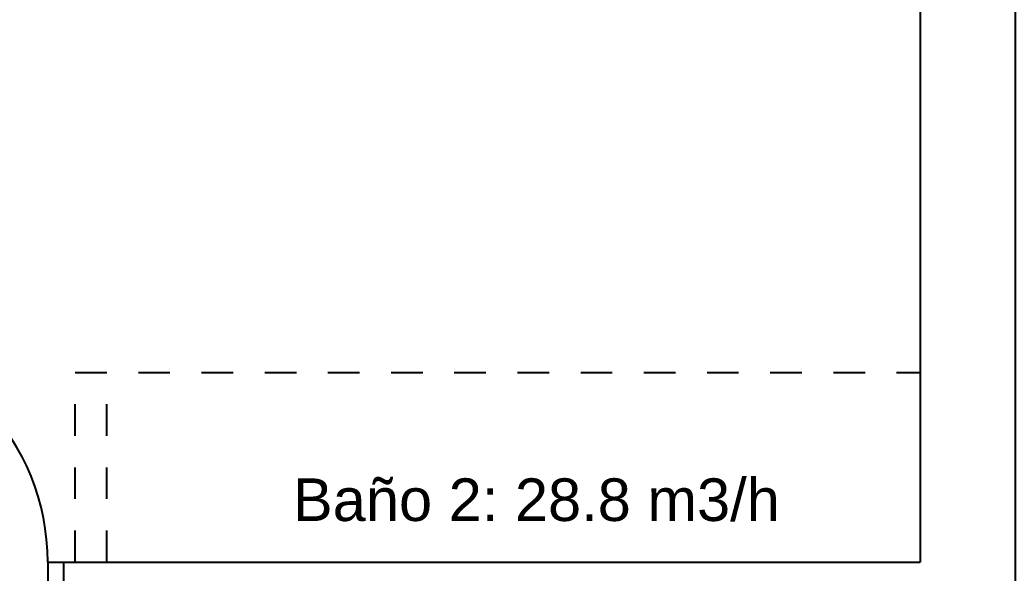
# Model space of a CAD drawing. Header units: millimetres. Extents: x 441156 to 441876, y 4514765 to 4515211.
# Drawn here: x 441347.632 to 441350.782, y 4515148.913 to 4515150.665 of the extents above; entities that cross this region are included whole.
import ezdxf
from ezdxf.enums import TextEntityAlignment as Align

# ---------------------------------------------------------------- set-up
doc = ezdxf.new("R2010")
doc.units = ezdxf.units.MM
doc.linetypes.add('RAYITAS', pattern=[0.375, 0.25, -0.125])
for name, color, linetype in [('01_mono PRIMERA', 2, 'Continuous'), ('01_proyección', 4, 'RAYITAS'), ('01_textos', 7, 'Continuous')]:
    doc.layers.add(name, color=color, linetype=linetype)
doc.styles.add('NIEVES2', font='sanss___.ttf')

# ---------------------------------------------------------------- blocks, each defined once
blk = doc.blocks.new('A$C065C7C63')
at = {"layer": '01_mono PRIMERA', "color": 254}
for p, q in [((18.3072, 13.1, 0), (18.3072, 9.0425, 0)), ((18.0072, 12.075, 0), (18.0072, 9.415, 0)), ((15.2452, 9.415, 0), (15.2952, 9.415, 0)), ((15.2452, 9.415, 0), (15.2452, 9.315, 0)), ((15.2952, 9.415, 0), (18.0072, 9.415, 0)), ((15.2952, 9.415, 0), (15.2952, 9.315, 0))]:
    blk.add_line(p, q, dxfattribs=at)
blk.add_arc((14.5202, 9.415, 0), 0.725, 0, 86.7242, dxfattribs=at)
at = {"layer": '01_proyección', "color": 120, "ltscale": 0.25}
for p, q in [((15.3322, 10.015, 0), (18.0072, 10.015, 0)), ((15.3322, 9.415, 0), (15.3322, 10.015, 0)), ((15.4322, 9.415, 0), (15.4322, 10.015, 0))]:
    blk.add_line(p, q, dxfattribs=at)

msp = doc.modelspace()

# ---------------------------------------------------------------- block references
at = {"layer": '01_mono PRIMERA'}
msp.add_blockref('A$C065C7C63', (441332.47527523, 4515139.53285721), dxfattribs=at)

# ---------------------------------------------------------------- texts
at = {"layer": '01_textos', "style": 'NIEVES2'}
msp.add_text('Baño 2: 28.8 m3/h', height=0.135, rotation=359.99999992, dxfattribs=at).set_placement((441349.26731791, 4515149.07788583, -0.00000053), align=Align.CENTER)

doc.saveas('drawing.dxf')
